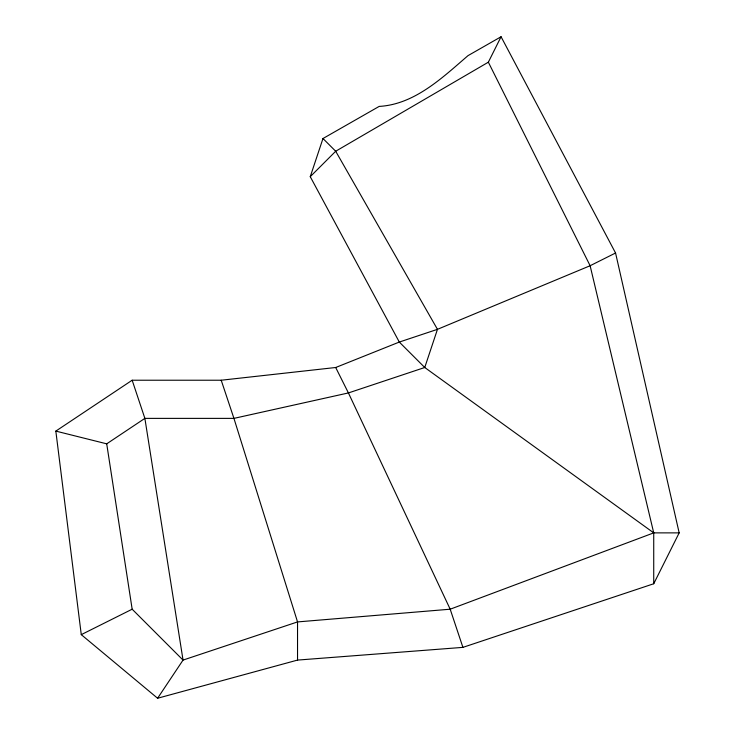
<?xml version="1.0" encoding="UTF-8"?>
<svg xmlns="http://www.w3.org/2000/svg" width="735" height="735" viewBox="0 0 735 735"><rect width="100%" height="100%" fill="white"/><g stroke="black" fill="none" stroke-linecap="round" stroke-linejoin="round"><path stroke-width="1.1" d="M679.168 532.875L653.727 532.875L424.747 367.5L399.307 342.06L310.253 176.685L322.977 138.52L379.168 106.41C414.659 104.425 442.452 77.616 468.011 55.639L501.068 36.75L615.562 253.005L679.168 532.875L653.727 583.755L462.912 647.37L297.537 660.085L157.602 698.25L81.273 634.645L55.832 431.105L132.162 380.225L221.207 380.225L335.693 367.5L399.307 342.06L437.463 329.335L590.122 265.73L615.562 253.005M310.253 176.685L335.693 151.245L488.352 62.19L501.068 36.75M157.602 698.25L183.043 660.085L297.537 621.92L450.188 609.205L653.727 532.875L590.122 265.73L488.352 62.19M55.832 431.105L106.713 443.83L144.878 418.38L233.932 418.38L348.418 392.94L424.747 367.5L437.463 329.335L335.693 151.245L322.977 138.52M81.273 634.645L132.162 609.205L183.043 660.085L144.878 418.38L132.162 380.225M335.693 367.5L348.418 392.94L450.188 609.205L462.912 647.37M221.207 380.225L233.932 418.38L297.537 621.92L297.537 660.085M106.713 443.83L132.162 609.205M653.727 532.875L653.727 583.755"/></g></svg>
